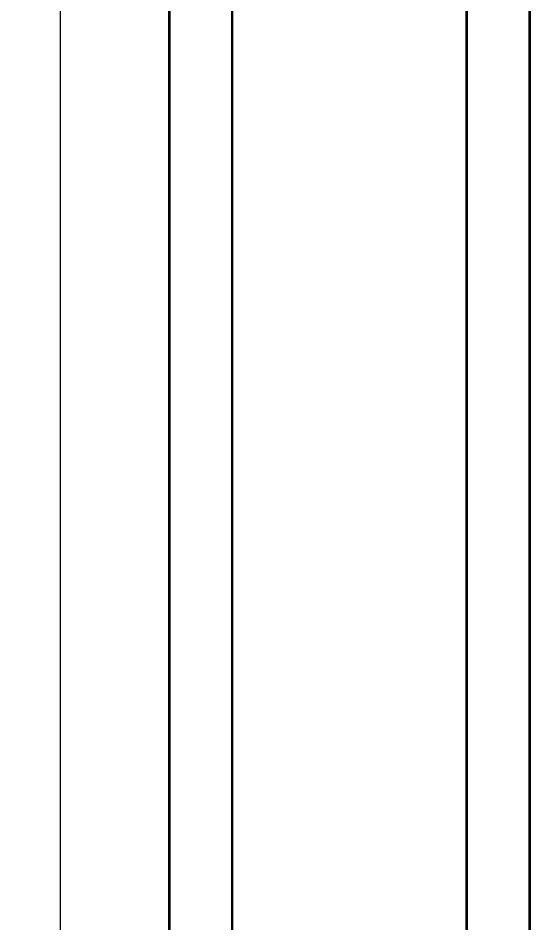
# Model space of a CAD drawing. Header units: millimetres. Extents: x 2974 to 5671, y 1205 to 3288.
# Drawn here: x 4556.4 to 4617.4, y 1575.4 to 1682.9 of the extents above; entities that cross this region are included whole.
import ezdxf

# ---------------------------------------------------------------- set-up
doc = ezdxf.new("R2010")
doc.units = ezdxf.units.MM
doc.layers.add('0-RACK', color=7, linetype='Continuous')
doc.layers.add('TEXT', color=3, linetype='Continuous')
doc.styles.add('SIMPLEX', font='simplex.shx', dxfattribs={"width": 0.6})
doc.styles.get("Standard").update_dxf_attribs({"font": 'arial.ttf'})
doc.dimstyles.get("Standard").update_dxf_attribs({"dimtxt": 0.18, "dimasz": 0.18, "dimexe": 0.18, "dimexo": 0.0625, "dimgap": 0.09, "dimtad": 0, "dimtih": 1, "dimtoh": 1, "dimdec": 4, "dimzin": 0, "dimdsep": 46, "dimtxsty": 'Standard', "dimcen": 0.09, "dimadec": 0, "dimazin": 0, "dimtfac": 1, "dimtdec": 4, "dimtofl": 0, "dimtmove": 0, "dimatfit": 3, "dimfxl": 1, "dimtolj": 1, "dimtzin": 0, "dimarcsym": 0})

# ---------------------------------------------------------------- blocks, each defined once
blk = doc.blocks.new('*D27')
at = {"layer": 'Defpoints', "color": 0, "transparency": 16777216}
for p in [(4574.36, 1766.4), (4561.37, 1319.78), (4574.36, 1319.78)]:
    blk.add_point(p, dxfattribs=at)
at = {"layer": 'TEXT', "color": 0, "lineweight": -2, "transparency": 16777216}
for p, q in [((4573.36, 1766.4), (4560.37, 1766.4)), ((4573.36, 1319.78), (4560.37, 1319.78))]:
    blk.add_line(p, q, dxfattribs=at)
at = {"layer": 'TEXT', "color": 0, "lineweight": 9, "transparency": 16777216}
for p, q in [((4561.37, 1760.4), (4561.37, 1521.95)), ((4561.37, 1325.78), (4561.37, 1487.49))]:
    blk.add_line(p, q, dxfattribs=at)
at = {"layer": 'TEXT', "color": 0, "transparency": 16777216}
for points in [[(4560.37, 1760.4), (4562.37, 1760.4), (4561.37, 1766.4)], [(4560.37, 1325.78), (4562.37, 1325.78), (4561.37, 1319.78)]]:
    blk.add_solid(points, dxfattribs=at)
at = {"layer": 'TEXT', "color": 0, "transparency": 16777216, "insert": (4561.37, 1504.72), "char_height": 6, "attachment_point": 5, "rotation": 90, "style": 'SIMPLEX'}
blk.add_mtext('\\A1;{\\H1.66667x;2200MM}', dxfattribs=at)

msp = doc.modelspace()

# ---------------------------------------------------------------- linework, layer by layer
at = {"layer": '0-RACK', "color": 0, "linetype": 'Continuous', "const_width": 0.29926, "elevation": -0.02095}
for points in [[(4617.21417, 1295.22826), (4617.21417, 1741.84522), (4574.35825, 1766.39731), (4574.35825, 1319.78036)], [(4581.83966, 1322.97568), (4581.83966, 1754.62982), (4609.73276, 1738.6499), (4609.73276, 1306.99575)]]:
    msp.add_lwpolyline(points, dxfattribs=at)

# ---------------------------------------------------------------- dimensions: what is measured, and where the dimension line sits
at = {"layer": 'TEXT', "color": 0}
dim = msp.add_linear_dim(base=(4561.37301, 1319.78036, -0.02095), p1=(4574.35825, 1766.39731, -0.02095), p2=(4574.35825, 1319.78036, -0.02095), angle=90, text='{\\H1.66667x;2200MM}', dimstyle='Standard', override={"dimtxt": 6, "dimasz": 6, "dimexe": 1, "dimexo": 1, "dimtxsty": 'SIMPLEX', "dimlwd": 9}, dxfattribs=at)
dim.commit()
dim.dimension.update_dxf_attribs({"geometry": '*D27', "text_midpoint": (4561.37301, 1504.71928, -0.02095), "dimtype": 160, "text_rotation": 90})

doc.saveas('drawing.dxf')
